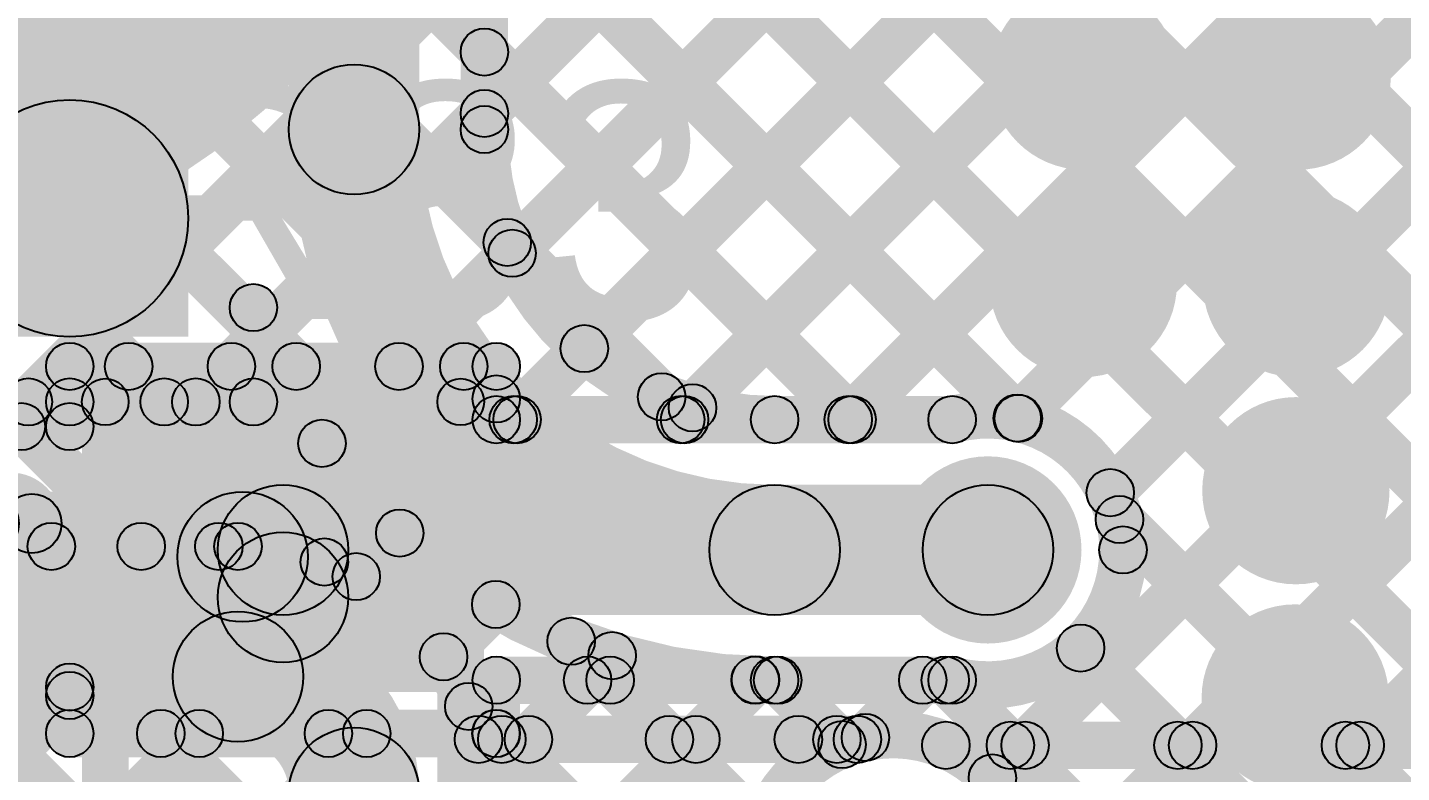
# Model space of a CAD drawing. Header units: millimetres. Extents: x -0.24 to 2.5, y 0 to 2.55.
# Drawn here: x 1.4089 to 1.6408, y 0.6704 to 0.7962 of the extents above; entities that cross this region are included whole.
import ezdxf

# ---------------------------------------------------------------- set-up
doc = ezdxf.new("R2010")
doc.units = ezdxf.units.MM
doc.header["$MEASUREMENT"] = 0
for name, color, linetype in [('BottomLayer', 5, 'Continuous'), ('BottomSolder', 6, 'Continuous'), ('TopLayer', 1, 'Continuous'), ('TopOverlay', 2, 'Continuous'), ('TopPaste', 8, 'Continuous'), ('TopSolder', 216, 'Continuous'), ('ViaHoleLayer', 16, 'Continuous')]:
    doc.layers.add(name, color=color, linetype=linetype)

# ---------------------------------------------------------------- blocks, each defined once
blk = doc.blocks.new('RES_0805_41')
at = {"layer": 'TopLayer'}
for points in [[(-0.06, 0.025), (-0.02, 0.025), (-0.02, -0.025), (-0.06, -0.025)], [(0.02, 0.025), (0.06, 0.025), (0.06, -0.025), (0.02, -0.025)]]:
    blk.add_hatch(color=1, dxfattribs=at).paths.add_polyline_path(points)
at = {"layer": 'TopOverlay'}
h = blk.add_hatch(color=2, dxfattribs=at)
edge = h.paths.add_edge_path()
edge.add_arc((-0.065, 0.03), 0.003937, 0, 360)
h = blk.add_hatch(color=2, dxfattribs=at)
edge = h.paths.add_edge_path()
edge.add_arc((-0.065, 0.03), 0.003937, 0, 360)
for points in [[(-0.065, 0.026063), (-0.065, 0.033937), (0.065, 0.033937), (0.065, 0.026063)], [(-0.068937, 0.03), (-0.061063, 0.03), (-0.061063, -0.03), (-0.068937, -0.03)], [(0.061063, 0.03), (0.068937, 0.03), (0.068937, -0.03), (0.061063, -0.03)], [(-0.065, -0.033937), (-0.065, -0.026063), (0.065, -0.026063), (0.065, -0.033937)]]:
    blk.add_hatch(color=2, dxfattribs=at).paths.add_polyline_path(points)
h = blk.add_hatch(color=2, dxfattribs=at)
edge = h.paths.add_edge_path()
edge.add_arc((0.065, 0.03), 0.003937, 0, 360)
h = blk.add_hatch(color=2, dxfattribs=at)
edge = h.paths.add_edge_path()
edge.add_arc((0.065, 0.03), 0.003937, 0, 360)
h = blk.add_hatch(color=2, dxfattribs=at)
edge = h.paths.add_edge_path()
edge.add_arc((-0.065, -0.03), 0.003937, 0, 360)
h = blk.add_hatch(color=2, dxfattribs=at)
edge = h.paths.add_edge_path()
edge.add_arc((-0.065, -0.03), 0.003937, 0, 360)
h = blk.add_hatch(color=2, dxfattribs=at)
edge = h.paths.add_edge_path()
edge.add_arc((0.065, -0.03), 0.003937, 0, 360)
h = blk.add_hatch(color=2, dxfattribs=at)
edge = h.paths.add_edge_path()
edge.add_arc((0.065, -0.03), 0.003937, 0, 360)
at = {"layer": 'TopPaste'}
for points in [[(-0.06, 0.025), (-0.02, 0.025), (-0.02, -0.025), (-0.06, -0.025)], [(0.02, 0.025), (0.06, 0.025), (0.06, -0.025), (0.02, -0.025)]]:
    blk.add_hatch(color=8, dxfattribs=at).paths.add_polyline_path(points)
at = {"layer": 'TopSolder'}
for points in [[(-0.064, 0.029), (-0.016, 0.029), (-0.016, -0.029), (-0.064, -0.029)], [(0.016, 0.029), (0.064, 0.029), (0.064, -0.029), (0.016, -0.029)]]:
    blk.add_hatch(color=216, dxfattribs=at).paths.add_polyline_path(points)
at = {"layer": 'TopOverlay'}
for centre in [(-0.065, 0.03), (-0.065, 0.03), (0.065, 0.03), (0.065, 0.03), (-0.065, -0.03), (-0.065, -0.03), (0.065, -0.03), (0.065, -0.03)]:
    blk.add_circle(centre, 0.003937, dxfattribs=at)
blk = doc.blocks.new('SOT_23_53')
at = {"layer": 'TopLayer'}
for points in [[(-0.01614, 0.05748), (0.01614, 0.05748), (0.01614, 0.02126), (-0.01614, 0.02126)], [(-0.05354, -0.02126), (-0.02126, -0.02126), (-0.02126, -0.05748), (-0.05354, -0.05748)], [(0.02126, -0.02126), (0.05354, -0.02126), (0.05354, -0.05748), (0.02126, -0.05748)]]:
    blk.add_hatch(color=1, dxfattribs=at).paths.add_polyline_path(points)
at = {"layer": 'TopOverlay'}
h = blk.add_hatch(color=2, dxfattribs=at)
edge = h.paths.add_edge_path()
edge.add_arc((-0.063, 0.034), 0.00394, 0, 360)
h = blk.add_hatch(color=2, dxfattribs=at)
edge = h.paths.add_edge_path()
edge.add_arc((-0.063, 0.034), 0.00394, 0, 360)
for points in [[(-0.024, 0.03794), (-0.024, 0.03006), (-0.063, 0.03006), (-0.063, 0.03794)], [(0.063, 0.03794), (0.063, 0.03006), (0.024, 0.03006), (0.024, 0.03794)], [(-0.06694, 0.034), (-0.05906, 0.034), (-0.05906, -0.03), (-0.06694, -0.03)], [(0.05906, 0.034), (0.06694, 0.034), (0.06694, -0.03), (0.05906, -0.03)], [(0.013, -0.02906), (0.013, -0.03694), (-0.013, -0.03694), (-0.013, -0.02906)]]:
    blk.add_hatch(color=2, dxfattribs=at).paths.add_polyline_path(points)
h = blk.add_hatch(color=2, dxfattribs=at)
edge = h.paths.add_edge_path()
edge.add_arc((-0.024, 0.034), 0.00394, 0, 360)
h = blk.add_hatch(color=2, dxfattribs=at)
edge = h.paths.add_edge_path()
edge.add_arc((0.024, 0.034), 0.00394, 0, 360)
h = blk.add_hatch(color=2, dxfattribs=at)
edge = h.paths.add_edge_path()
edge.add_arc((0.063, 0.034), 0.00394, 0, 360)
h = blk.add_hatch(color=2, dxfattribs=at)
edge = h.paths.add_edge_path()
edge.add_arc((0.063, 0.034), 0.00394, 0, 360)
h = blk.add_hatch(color=2, dxfattribs=at)
edge = h.paths.add_edge_path()
edge.add_arc((-0.063, -0.03), 0.00394, 0, 360)
h = blk.add_hatch(color=2, dxfattribs=at)
edge = h.paths.add_edge_path()
edge.add_arc((0.063, -0.03), 0.00394, 0, 360)
h = blk.add_hatch(color=2, dxfattribs=at)
edge = h.paths.add_edge_path()
edge.add_arc((-0.013, -0.033), 0.00394, 0, 360)
h = blk.add_hatch(color=2, dxfattribs=at)
edge = h.paths.add_edge_path()
edge.add_arc((0.013, -0.033), 0.00394, 0, 360)
h = blk.add_hatch(color=2, dxfattribs=at)
edge = h.paths.add_edge_path()
edge.add_arc((-0.07161, -0.045), 0.005, 0, 360)
h = blk.add_hatch(color=2, dxfattribs=at)
edge = h.paths.add_edge_path()
edge.add_arc((-0.06439, -0.045), 0.005, 0, 360)
at = {"layer": 'TopPaste'}
for points in [[(-0.01614, 0.05748), (0.01614, 0.05748), (0.01614, 0.02126), (-0.01614, 0.02126)], [(-0.05354, -0.02126), (-0.02126, -0.02126), (-0.02126, -0.05748), (-0.05354, -0.05748)], [(0.02126, -0.02126), (0.05354, -0.02126), (0.05354, -0.05748), (0.02126, -0.05748)]]:
    blk.add_hatch(color=8, dxfattribs=at).paths.add_polyline_path(points)
at = {"layer": 'TopSolder'}
for points in [[(-0.02014, 0.06148), (0.02014, 0.06148), (0.02014, 0.01726), (-0.02014, 0.01726)], [(-0.05754, -0.01726), (-0.01726, -0.01726), (-0.01726, -0.06148), (-0.05754, -0.06148)], [(0.01726, -0.01726), (0.05754, -0.01726), (0.05754, -0.06148), (0.01726, -0.06148)]]:
    blk.add_hatch(color=216, dxfattribs=at).paths.add_polyline_path(points)
at = {"layer": 'TopOverlay', "const_width": 0.01}
blk.add_lwpolyline([(-0.06439, -0.045, 1), (-0.07161, -0.045, 1)], format="xyb", close=True, dxfattribs=at)
at = {"layer": 'TopOverlay'}
for centre, radius in [((-0.063, 0.034), 0.00394), ((-0.063, 0.034), 0.00394), ((-0.024, 0.034), 0.00394), ((0.024, 0.034), 0.00394), ((0.063, 0.034), 0.00394), ((0.063, 0.034), 0.00394), ((-0.063, -0.03), 0.00394), ((0.063, -0.03), 0.00394), ((-0.013, -0.033), 0.00394), ((0.013, -0.033), 0.00394), ((-0.07161, -0.045), 0.005), ((-0.06439, -0.045), 0.005)]:
    blk.add_circle(centre, radius, dxfattribs=at)

msp = doc.modelspace()

# ---------------------------------------------------------------- hatches: boundary and pattern name
at = {"layer": 'BottomLayer'}
for points in [[(1.398, 0.744), (1.436, 0.744), (1.436, 2.182), (1.398, 2.182)], [(1.475, 0.779), (1.453, 0.779), (1.453, 1.434), (1.475, 1.434)], [(1.49, 0.779), (1.482, 0.779), (1.482, 1.434), (1.49, 1.434)], [(1.48883, 0.77888), (1.48317, 0.78454), (1.99157, 1.29294), (1.99723, 1.28728)], [(1.49351, 0.75528), (1.48785, 0.76093), (1.99317, 1.26625), (1.99883, 1.2606)], [(1.5057, 0.73918), (1.50004, 0.74484), (1.99317, 1.23797), (1.99883, 1.23231)], [(1.52397, 0.72917), (1.51832, 0.73483), (1.9963, 1.21281), (2.00196, 1.20716)], [(1.55026, 0.72717), (1.5446, 0.73283), (2.00754, 1.19577), (2.01319, 1.19011)], [(1.5788, 0.72743), (1.57315, 0.73309), (2.02504, 1.18499), (2.0307, 1.17933)], [(1.57459, 0.66665), (1.56893, 0.6723), (2.079, 1.18238), (2.08466, 1.17672)], [(1.57906, 0.64284), (1.57341, 0.6485), (2.10729, 1.18238), (2.11294, 1.17672)], [(1.59449, 0.71484), (1.58883, 0.72049), (2.05072, 1.18238), (2.05637, 1.17672)], [(1.22183, 0.25732), (1.21617, 0.26298), (2.12965, 1.17646), (2.13531, 1.1708)], [(1.48317, 0.93067), (1.48883, 0.93633), (2.00683, 0.41833), (2.00117, 0.41267)], [(1.48317, 0.90239), (1.48883, 0.90805), (2.00683, 0.39005), (2.00117, 0.38439)], [(1.48317, 0.8741), (1.48883, 0.87976), (2.00683, 0.36176), (2.00117, 0.3561)], [(1.48317, 0.84582), (1.48883, 0.85148), (2.00683, 0.33348), (2.00117, 0.32782)], [(1.48317, 0.81754), (1.48883, 0.82319), (1.57897, 0.73305), (1.57331, 0.7274)], [(1.48317, 0.78925), (1.48883, 0.79491), (1.55091, 0.73283), (1.54525, 0.72717)], [(0.969, 0.744), (0.969, 0.784), (1.416, 0.784), (1.416, 0.744)], [(1.48703, 0.75711), (1.49269, 0.76276), (1.51876, 0.73669), (1.51311, 0.73103)], [(1.451, 0.733), (1.443, 0.733), (1.443, 0.74892), (1.451, 0.74892)], [(1.38743, 0.70577), (1.38178, 0.71143), (1.40618, 0.73583), (1.41184, 0.73017)], [(1.387, 0.729), (1.387, 0.737), (1.416, 0.737), (1.416, 0.729)], [(1.387, 0.729), (1.387, 0.737), (1.416, 0.737), (1.416, 0.729)], [(1.40083, 0.73017), (1.40649, 0.73583), (1.43089, 0.71143), (1.42523, 0.70577)], [(1.41572, 0.70577), (1.41006, 0.71143), (1.43446, 0.73583), (1.44012, 0.73017)], [(1.416, 0.729), (1.416, 0.737), (1.447, 0.737), (1.447, 0.729)], [(1.42911, 0.73017), (1.43477, 0.73583), (1.46181, 0.70879), (1.45616, 0.70313)], [(1.535, 0.726), (1.535, 0.734), (1.56497, 0.734), (1.56497, 0.726)], [(1.444, 0.70577), (1.43835, 0.71143), (1.45575, 0.72883), (1.46141, 0.72317)], [(1.535, 0.697), (1.535, 0.719), (1.571, 0.719), (1.571, 0.697)], [(1.5904, 0.71031), (1.59605, 0.71597), (2.00683, 0.30519), (2.00117, 0.29954)], [(1.21548, 0.7046), (1.21548, 0.7126), (1.4444, 0.7126), (1.4444, 0.7046)], [(1.46719, 0.70067), (1.46153, 0.70633), (1.46889, 0.71368), (1.47454, 0.70803)], [(1.48192, 0.68712), (1.47627, 0.69278), (1.4851, 0.70162), (1.49076, 0.69596)], [(1.18637, 0.6756), (1.18637, 0.6976), (1.4444, 0.6976), (1.4444, 0.6756)], [(1.49782, 0.68975), (1.50348, 0.6954), (1.52006, 0.67883), (1.5144, 0.67317)], [(1.58383, 0.68859), (1.58949, 0.69425), (2.01444, 0.2693), (2.00878, 0.26364)], [(1.49626, 0.67317), (1.4906, 0.67883), (1.50474, 0.69297), (1.51039, 0.68731)], [(1.535, 0.682), (1.535, 0.69), (1.56497, 0.69), (1.56497, 0.682)], [(1.52454, 0.67317), (1.51888, 0.67883), (1.52894, 0.68888), (1.5346, 0.68323)], [(1.53268, 0.68317), (1.53834, 0.68883), (1.54834, 0.67883), (1.54268, 0.67317)], [(1.55315, 0.6735), (1.54749, 0.67915), (1.55717, 0.68883), (1.56283, 0.68317)], [(1.56097, 0.68317), (1.56662, 0.68883), (2.00823, 0.24723), (2.00257, 0.24157)], [(1.48053, 0.67875), (1.48619, 0.68441), (1.49177, 0.67883), (1.48611, 0.67317)], [(1.48501, 0.672), (1.48501, 0.68), (1.539, 0.68), (1.539, 0.672)], [(1.539, 0.672), (1.539, 0.68), (1.54897, 0.68), (1.54897, 0.672)]]:
    msp.add_hatch(color=5, dxfattribs=at).paths.add_polyline_path(points)
h = msp.add_hatch(color=5, dxfattribs=at)
edge = h.paths.add_edge_path()
edge.add_arc((1.58722, 0.788), 0.01181, 0, 360)
h = msp.add_hatch(color=5, dxfattribs=at)
edge = h.paths.add_edge_path()
edge.add_arc((1.62322, 0.788), 0.01181, 0, 360)
h = msp.add_hatch(color=5, dxfattribs=at)
edge = h.paths.add_edge_path()
edge.add_arc((1.486, 0.79208), 0.004, 0, 360)
h = msp.add_hatch(color=5, dxfattribs=at)
edge = h.paths.add_edge_path()
edge.add_arc((1.464, 0.779), 0.011, 0, 360)
h = msp.add_hatch(color=5, dxfattribs=at)
edge = h.paths.add_edge_path()
edge.add_arc((1.464, 0.779), 0.011, 0, 360)
h = msp.add_hatch(color=5, dxfattribs=at)
edge = h.paths.add_edge_path()
edge.add_arc((1.486, 0.78171), 0.004, 0, 360)
h = msp.add_hatch(color=5, dxfattribs=at)
edge = h.paths.add_edge_path()
edge.add_arc((1.416, 0.764), 0.02, 0, 360)
h = msp.add_hatch(color=5, dxfattribs=at)
edge = h.paths.add_edge_path()
edge.add_arc((1.486, 0.779), 0.004, 0, 360)
h = msp.add_hatch(color=5, dxfattribs=at)
edge = h.paths.add_edge_path()
edge.add_arc((1.486, 0.779), 0.004, 0, 360)
h = msp.add_hatch(color=5, dxfattribs=at)
edge = h.paths.add_edge_path()
edge.add_arc((1.48986, 0.75993), 0.004, 0, 360)
h = msp.add_hatch(color=5, dxfattribs=at)
edge = h.paths.add_edge_path()
edge.add_arc((1.58711, 0.753), 0.01181, 0, 360)
h = msp.add_hatch(color=5, dxfattribs=at)
edge = h.paths.add_edge_path()
edge.add_arc((1.62311, 0.753), 0.01181, 0, 360)
h = msp.add_hatch(color=5, dxfattribs=at)
edge = h.paths.add_edge_path()
edge.add_arc((1.49068, 0.7581), 0.004, 0, 360)
h = msp.add_hatch(color=5, dxfattribs=at)
edge = h.paths.add_edge_path()
edge.add_arc((1.447, 0.74892), 0.004, 0, 360)
h = msp.add_hatch(color=5, dxfattribs=at)
edge = h.paths.add_edge_path()
edge.add_arc((1.447, 0.74892), 0.004, 0, 360)
h = msp.add_hatch(color=5, dxfattribs=at)
edge = h.paths.add_edge_path()
edge.add_arc((1.50287, 0.74201), 0.004, 0, 360)
h = msp.add_hatch(color=5, dxfattribs=at)
edge = h.paths.add_edge_path()
edge.add_arc((1.51593, 0.73386), 0.004, 0, 360)
h = msp.add_hatch(color=5, dxfattribs=at)
edge = h.paths.add_edge_path()
edge.add_arc((1.40901, 0.733), 0.004, 0, 360)
h = msp.add_hatch(color=5, dxfattribs=at)
edge = h.paths.add_edge_path()
edge.add_arc((1.416, 0.733), 0.004, 0, 360)
h = msp.add_hatch(color=5, dxfattribs=at)
edge = h.paths.add_edge_path()
edge.add_arc((1.416, 0.733), 0.004, 0, 360)
h = msp.add_hatch(color=5, dxfattribs=at)
edge = h.paths.add_edge_path()
edge.add_arc((1.416, 0.733), 0.004, 0, 360)
h = msp.add_hatch(color=5, dxfattribs=at)
edge = h.paths.add_edge_path()
edge.add_arc((1.43194, 0.733), 0.004, 0, 360)
h = msp.add_hatch(color=5, dxfattribs=at)
edge = h.paths.add_edge_path()
edge.add_arc((1.43729, 0.733), 0.004, 0, 360)
h = msp.add_hatch(color=5, dxfattribs=at)
edge = h.paths.add_edge_path()
edge.add_arc((1.447, 0.733), 0.004, 0, 360)
h = msp.add_hatch(color=5, dxfattribs=at)
edge = h.paths.add_edge_path()
edge.add_arc((1.447, 0.733), 0.004, 0, 360)
h = msp.add_hatch(color=5, dxfattribs=at)
edge = h.paths.add_edge_path()
edge.add_arc((1.52114, 0.732), 0.004, 0, 360)
h = msp.add_hatch(color=5, dxfattribs=at)
edge = h.paths.add_edge_path()
edge.add_arc((1.535, 0.73), 0.004, 0, 360)
h = msp.add_hatch(color=5, dxfattribs=at)
edge = h.paths.add_edge_path()
edge.add_arc((1.535, 0.73), 0.004, 0, 360)
h = msp.add_hatch(color=5, dxfattribs=at)
edge = h.paths.add_edge_path()
edge.add_arc((1.54743, 0.73), 0.004, 0, 360)
h = msp.add_hatch(color=5, dxfattribs=at)
edge = h.paths.add_edge_path()
edge.add_arc((1.54808, 0.73), 0.004, 0, 360)
h = msp.add_hatch(color=5, dxfattribs=at)
edge = h.paths.add_edge_path()
edge.add_arc((1.56497, 0.73), 0.004, 0, 360)
h = msp.add_hatch(color=5, dxfattribs=at)
edge = h.paths.add_edge_path()
edge.add_arc((1.56497, 0.73), 0.004, 0, 360)
h = msp.add_hatch(color=5, dxfattribs=at)
edge = h.paths.add_edge_path()
edge.add_arc((1.57597, 0.73026), 0.004, 0, 360)
h = msp.add_hatch(color=5, dxfattribs=at)
edge = h.paths.add_edge_path()
edge.add_arc((1.57614, 0.73022), 0.004, 0, 360)
h = msp.add_hatch(color=5, dxfattribs=at)
edge = h.paths.add_edge_path()
edge.add_arc((1.45858, 0.726), 0.004, 0, 360)
h = msp.add_hatch(color=5, dxfattribs=at)
edge = h.paths.add_edge_path()
edge.add_arc((1.623, 0.718), 0.01181, 0, 360)
h = msp.add_hatch(color=5, dxfattribs=at)
edge = h.paths.add_edge_path()
edge.add_arc((1.59166, 0.71767), 0.004, 0, 360)
h = msp.add_hatch(color=5, dxfattribs=at)
edge = h.paths.add_edge_path()
edge.add_arc((1.571, 0.708), 0.01181, 0, 360)
h = msp.add_hatch(color=5, dxfattribs=at)
edge = h.paths.add_edge_path()
edge.add_arc((1.535, 0.708), 0.011, 0, 360)
h = msp.add_hatch(color=5, dxfattribs=at)
edge = h.paths.add_edge_path()
edge.add_arc((1.535, 0.708), 0.011, 0, 360)
h = msp.add_hatch(color=5, dxfattribs=at)
edge = h.paths.add_edge_path()
edge.add_arc((1.571, 0.708), 0.011, 0, 360)
h = msp.add_hatch(color=5, dxfattribs=at)
edge = h.paths.add_edge_path()
edge.add_arc((1.59322, 0.71314), 0.004, 0, 360)
h = msp.add_hatch(color=5, dxfattribs=at)
edge = h.paths.add_edge_path()
edge.add_arc((1.47171, 0.71085), 0.004, 0, 360)
h = msp.add_hatch(color=5, dxfattribs=at)
edge = h.paths.add_edge_path()
edge.add_arc((1.41289, 0.7086), 0.004, 0, 360)
h = msp.add_hatch(color=5, dxfattribs=at)
edge = h.paths.add_edge_path()
edge.add_arc((1.42806, 0.7086), 0.004, 0, 360)
h = msp.add_hatch(color=5, dxfattribs=at)
edge = h.paths.add_edge_path()
edge.add_arc((1.44117, 0.7086), 0.004, 0, 360)
h = msp.add_hatch(color=5, dxfattribs=at)
edge = h.paths.add_edge_path()
edge.add_arc((1.4444, 0.7086), 0.004, 0, 360)
h = msp.add_hatch(color=5, dxfattribs=at)
edge = h.paths.add_edge_path()
edge.add_arc((1.4444, 0.7086), 0.004, 0, 360)
h = msp.add_hatch(color=5, dxfattribs=at)
edge = h.paths.add_edge_path()
edge.add_arc((1.45898, 0.70596), 0.004, 0, 360)
h = msp.add_hatch(color=5, dxfattribs=at)
edge = h.paths.add_edge_path()
edge.add_arc((1.59381, 0.708), 0.004, 0, 360)
h = msp.add_hatch(color=5, dxfattribs=at)
edge = h.paths.add_edge_path()
edge.add_arc((1.59381, 0.708), 0.004, 0, 360)
h = msp.add_hatch(color=5, dxfattribs=at)
edge = h.paths.add_edge_path()
edge.add_arc((1.46436, 0.7035), 0.004, 0, 360)
h = msp.add_hatch(color=5, dxfattribs=at)
edge = h.paths.add_edge_path()
edge.add_arc((1.48793, 0.69879), 0.004, 0, 360)
h = msp.add_hatch(color=5, dxfattribs=at)
edge = h.paths.add_edge_path()
edge.add_arc((1.4444, 0.6866), 0.011, 0, 360)
h = msp.add_hatch(color=5, dxfattribs=at)
edge = h.paths.add_edge_path()
edge.add_arc((1.4444, 0.6866), 0.011, 0, 360)
h = msp.add_hatch(color=5, dxfattribs=at)
edge = h.paths.add_edge_path()
edge.add_arc((1.50065, 0.69258), 0.004, 0, 360)
h = msp.add_hatch(color=5, dxfattribs=at)
edge = h.paths.add_edge_path()
edge.add_arc((1.4791, 0.68995), 0.004, 0, 360)
h = msp.add_hatch(color=5, dxfattribs=at)
edge = h.paths.add_edge_path()
edge.add_arc((1.50757, 0.69014), 0.004, 0, 360)
h = msp.add_hatch(color=5, dxfattribs=at)
edge = h.paths.add_edge_path()
edge.add_arc((1.58666, 0.69142), 0.004, 0, 360)
h = msp.add_hatch(color=5, dxfattribs=at)
edge = h.paths.add_edge_path()
edge.add_arc((1.62289, 0.683), 0.01181, 0, 360)
h = msp.add_hatch(color=5, dxfattribs=at)
edge = h.paths.add_edge_path()
edge.add_arc((1.53177, 0.68606), 0.004, 0, 360)
h = msp.add_hatch(color=5, dxfattribs=at)
edge = h.paths.add_edge_path()
edge.add_arc((1.535, 0.686), 0.004, 0, 360)
h = msp.add_hatch(color=5, dxfattribs=at)
edge = h.paths.add_edge_path()
edge.add_arc((1.535, 0.686), 0.004, 0, 360)
h = msp.add_hatch(color=5, dxfattribs=at)
edge = h.paths.add_edge_path()
edge.add_arc((1.53551, 0.686), 0.004, 0, 360)
h = msp.add_hatch(color=5, dxfattribs=at)
edge = h.paths.add_edge_path()
edge.add_arc((1.56, 0.686), 0.004, 0, 360)
h = msp.add_hatch(color=5, dxfattribs=at)
edge = h.paths.add_edge_path()
edge.add_arc((1.5638, 0.686), 0.004, 0, 360)
h = msp.add_hatch(color=5, dxfattribs=at)
edge = h.paths.add_edge_path()
edge.add_arc((1.56497, 0.686), 0.004, 0, 360)
h = msp.add_hatch(color=5, dxfattribs=at)
edge = h.paths.add_edge_path()
edge.add_arc((1.56497, 0.686), 0.004, 0, 360)
h = msp.add_hatch(color=5, dxfattribs=at)
edge = h.paths.add_edge_path()
edge.add_arc((1.48336, 0.68158), 0.004, 0, 360)
h = msp.add_hatch(color=5, dxfattribs=at)
edge = h.paths.add_edge_path()
edge.add_arc((1.48501, 0.676), 0.004, 0, 360)
h = msp.add_hatch(color=5, dxfattribs=at)
edge = h.paths.add_edge_path()
edge.add_arc((1.48501, 0.676), 0.004, 0, 360)
h = msp.add_hatch(color=5, dxfattribs=at)
edge = h.paths.add_edge_path()
edge.add_arc((1.48894, 0.676), 0.004, 0, 360)
h = msp.add_hatch(color=5, dxfattribs=at)
edge = h.paths.add_edge_path()
edge.add_arc((1.49343, 0.676), 0.004, 0, 360)
h = msp.add_hatch(color=5, dxfattribs=at)
edge = h.paths.add_edge_path()
edge.add_arc((1.51723, 0.676), 0.004, 0, 360)
h = msp.add_hatch(color=5, dxfattribs=at)
edge = h.paths.add_edge_path()
edge.add_arc((1.52171, 0.676), 0.004, 0, 360)
h = msp.add_hatch(color=5, dxfattribs=at)
edge = h.paths.add_edge_path()
edge.add_arc((1.539, 0.676), 0.004, 0, 360)
h = msp.add_hatch(color=5, dxfattribs=at)
edge = h.paths.add_edge_path()
edge.add_arc((1.539, 0.676), 0.004, 0, 360)
h = msp.add_hatch(color=5, dxfattribs=at)
edge = h.paths.add_edge_path()
edge.add_arc((1.54551, 0.676), 0.004, 0, 360)
h = msp.add_hatch(color=5, dxfattribs=at)
edge = h.paths.add_edge_path()
edge.add_arc((1.54897, 0.676), 0.004, 0, 360)
h = msp.add_hatch(color=5, dxfattribs=at)
edge = h.paths.add_edge_path()
edge.add_arc((1.54897, 0.676), 0.004, 0, 360)
h = msp.add_hatch(color=5, dxfattribs=at)
edge = h.paths.add_edge_path()
edge.add_arc((1.55032, 0.67633), 0.004, 0, 360)
h = msp.add_hatch(color=5, dxfattribs=at)
edge = h.paths.add_edge_path()
edge.add_arc((1.464, 0.667), 0.011, 0, 360)
h = msp.add_hatch(color=5, dxfattribs=at)
edge = h.paths.add_edge_path()
edge.add_arc((1.464, 0.667), 0.011, 0, 360)
h = msp.add_hatch(color=5, dxfattribs=at)
edge = h.paths.add_edge_path()
edge.add_arc((1.57176, 0.66948), 0.004, 0, 360)
at = {"layer": 'BottomSolder'}
h = msp.add_hatch(color=6, dxfattribs=at)
edge = h.paths.add_edge_path()
edge.add_arc((1.58722, 0.788), 0.01581, 0, 360)
h = msp.add_hatch(color=6, dxfattribs=at)
edge = h.paths.add_edge_path()
edge.add_arc((1.62322, 0.788), 0.01581, 0, 360)
h = msp.add_hatch(color=6, dxfattribs=at)
edge = h.paths.add_edge_path()
edge.add_arc((1.58711, 0.753), 0.01581, 0, 360)
h = msp.add_hatch(color=6, dxfattribs=at)
edge = h.paths.add_edge_path()
edge.add_arc((1.62311, 0.753), 0.01581, 0, 360)
h = msp.add_hatch(color=6, dxfattribs=at)
edge = h.paths.add_edge_path()
edge.add_arc((1.623, 0.718), 0.01581, 0, 360)
h = msp.add_hatch(color=6, dxfattribs=at)
edge = h.paths.add_edge_path()
edge.add_arc((1.571, 0.708), 0.01581, 0, 360)
h = msp.add_hatch(color=6, dxfattribs=at)
edge = h.paths.add_edge_path()
edge.add_arc((1.62289, 0.683), 0.01581, 0, 360)
at = {"layer": 'TopLayer'}
for points in [[(1.3582, 0.73311), (1.35255, 0.73877), (1.76461, 1.15083), (1.77027, 1.14517)], [(1.38649, 0.73311), (1.38083, 0.73877), (1.79289, 1.15083), (1.79855, 1.14517)], [(1.40766, 0.726), (1.40201, 0.73166), (1.82118, 1.15083), (1.82684, 1.14517)], [(1.44612, 0.73617), (1.44046, 0.74183), (1.84946, 1.15083), (1.85512, 1.14517)], [(1.4744, 0.73617), (1.46875, 0.74183), (1.87775, 1.15083), (1.8834, 1.14517)], [(1.49369, 0.72717), (1.48803, 0.73283), (1.90603, 1.15083), (1.91169, 1.14517)], [(1.52197, 0.72717), (1.51632, 0.73283), (1.93432, 1.15083), (1.93997, 1.14517)], [(1.55026, 0.72717), (1.5446, 0.73283), (1.9626, 1.15083), (1.96826, 1.14517)], [(1.5788, 0.72743), (1.57315, 0.73309), (1.99088, 1.15083), (1.99654, 1.14517)], [(1.58011, 0.67217), (1.57445, 0.67783), (2.04745, 1.15083), (2.05311, 1.14517)], [(1.59449, 0.71484), (1.58883, 0.72049), (2.01917, 1.15083), (2.02483, 1.14517)], [(1.16098, 1.05487), (1.16664, 1.06053), (1.48534, 0.74183), (1.47968, 0.73617)], [(1.27605, 1.05295), (1.2817, 1.0586), (1.66248, 0.67783), (1.65682, 0.67217)], [(1.16098, 1.02659), (1.16664, 1.03224), (1.45706, 0.74183), (1.4514, 0.73617)], [(1.27554, 1.02517), (1.2812, 1.03082), (1.57897, 0.73305), (1.57331, 0.7274)], [(1.38964, 1.0242), (1.3953, 1.02986), (1.69183, 0.73333), (1.68617, 0.72767)], [(1.1473, 1.01199), (1.15296, 1.01764), (1.42877, 0.74183), (1.42311, 0.73617)], [(1.2614, 1.01102), (1.26706, 1.01668), (1.55091, 0.73283), (1.54525, 0.72717)], [(1.3755, 1.01006), (1.38116, 1.01572), (1.69183, 0.70505), (1.68617, 0.69939)], [(1.23897, 1.00517), (1.24462, 1.01083), (1.52262, 0.73283), (1.51697, 0.72717)], [(1.3521, 1.00517), (1.35776, 1.01083), (1.68645, 0.68214), (1.68079, 0.67649)], [(1.60839, 0.67217), (1.60274, 0.67783), (1.68679, 0.76188), (1.69244, 0.75622)], [(1.416, 0.735), (1.416, 0.743), (1.488, 0.743), (1.488, 0.735)], [(1.47968, 0.73617), (1.48534, 0.74183), (1.49083, 0.73634), (1.48517, 0.73068)], [(1.42, 0.72883), (1.412, 0.72883), (1.412, 0.739), (1.42, 0.739)], [(1.492, 0.73), (1.484, 0.73), (1.484, 0.739), (1.492, 0.739)], [(1.39971, 0.73129), (1.40537, 0.73694), (1.41066, 0.73166), (1.405, 0.726)], [(1.48517, 0.73068), (1.49083, 0.73634), (1.49434, 0.73283), (1.48868, 0.72717)], [(1.488, 0.726), (1.488, 0.734), (1.56497, 0.734), (1.56497, 0.726)], [(1.40254, 0.72483), (1.40254, 0.73283), (1.416, 0.73283), (1.416, 0.72483)], [(1.63668, 0.67217), (1.63102, 0.67783), (1.68617, 0.73298), (1.69183, 0.72732)], [(1.3754, 0.69583), (1.3754, 0.71783), (1.44517, 0.71783), (1.44517, 0.69583)], [(1.452, 0.697), (1.452, 0.719), (1.571, 0.719), (1.571, 0.697)], [(1.4374, 0.69905), (1.45295, 0.7146), (1.45978, 0.70778), (1.44422, 0.69222)], [(1.5904, 0.71031), (1.59605, 0.71597), (1.63419, 0.67783), (1.62854, 0.67217)], [(1.58383, 0.68859), (1.58949, 0.69425), (1.60591, 0.67783), (1.60025, 0.67217)], [(1.488, 0.682), (1.488, 0.69), (1.56497, 0.69), (1.56497, 0.682)], [(1.40254, 0.68083), (1.40254, 0.68883), (1.416, 0.68883), (1.416, 0.68083)], [(1.47926, 0.65617), (1.4736, 0.66183), (1.5006, 0.68883), (1.50626, 0.68317)], [(1.49083, 0.63946), (1.48517, 0.64512), (1.52888, 0.68883), (1.53454, 0.68317)], [(1.5044, 0.68317), (1.51006, 0.68883), (1.53587, 0.66301), (1.53021, 0.65736)], [(1.53268, 0.68317), (1.53834, 0.68883), (1.54922, 0.67795), (1.54356, 0.67229)], [(1.55315, 0.6735), (1.54749, 0.67915), (1.55717, 0.68883), (1.56283, 0.68317)], [(1.56097, 0.68317), (1.56662, 0.68883), (1.57762, 0.67783), (1.57197, 0.67217)], [(1.39449, 0.65626), (1.38883, 0.66192), (1.41317, 0.68625), (1.41883, 0.6806)], [(1.42, 0.677), (1.412, 0.677), (1.412, 0.68483), (1.42, 0.68483)], [(1.492, 0.677), (1.484, 0.677), (1.484, 0.686), (1.492, 0.686)], [(1.39955, 0.67489), (1.4052, 0.68054), (1.42383, 0.66192), (1.41818, 0.65626)], [(1.416, 0.673), (1.416, 0.681), (1.488, 0.681), (1.488, 0.673)], [(1.42277, 0.65626), (1.41712, 0.66192), (1.43503, 0.67983), (1.44069, 0.67417)], [(1.42855, 0.67417), (1.4342, 0.67983), (1.4522, 0.66183), (1.44655, 0.65617)], [(1.45097, 0.65617), (1.44532, 0.66183), (1.46332, 0.67983), (1.46897, 0.67417)], [(1.45683, 0.67417), (1.46249, 0.67983), (1.48049, 0.66183), (1.47483, 0.65617)], [(1.48511, 0.67417), (1.49077, 0.67983), (1.79777, 0.37283), (1.79211, 0.36717)], [(1.56391, 0.671), (1.56391, 0.679), (1.6793, 0.679), (1.6793, 0.671)]]:
    msp.add_hatch(color=1, dxfattribs=at).paths.add_polyline_path(points)
h = msp.add_hatch(color=1, dxfattribs=at)
edge = h.paths.add_edge_path()
edge.add_arc((1.58722, 0.788), 0.01181, 0, 360)
h = msp.add_hatch(color=1, dxfattribs=at)
edge = h.paths.add_edge_path()
edge.add_arc((1.62322, 0.788), 0.01181, 0, 360)
h = msp.add_hatch(color=1, dxfattribs=at)
edge = h.paths.add_edge_path()
edge.add_arc((1.58711, 0.753), 0.01181, 0, 360)
h = msp.add_hatch(color=1, dxfattribs=at)
edge = h.paths.add_edge_path()
edge.add_arc((1.62311, 0.753), 0.01181, 0, 360)
h = msp.add_hatch(color=1, dxfattribs=at)
edge = h.paths.add_edge_path()
edge.add_arc((1.416, 0.739), 0.004, 0, 360)
h = msp.add_hatch(color=1, dxfattribs=at)
edge = h.paths.add_edge_path()
edge.add_arc((1.416, 0.739), 0.004, 0, 360)
h = msp.add_hatch(color=1, dxfattribs=at)
edge = h.paths.add_edge_path()
edge.add_arc((1.42594, 0.739), 0.004, 0, 360)
h = msp.add_hatch(color=1, dxfattribs=at)
edge = h.paths.add_edge_path()
edge.add_arc((1.44329, 0.739), 0.004, 0, 360)
h = msp.add_hatch(color=1, dxfattribs=at)
edge = h.paths.add_edge_path()
edge.add_arc((1.45423, 0.739), 0.004, 0, 360)
h = msp.add_hatch(color=1, dxfattribs=at)
edge = h.paths.add_edge_path()
edge.add_arc((1.47158, 0.739), 0.004, 0, 360)
h = msp.add_hatch(color=1, dxfattribs=at)
edge = h.paths.add_edge_path()
edge.add_arc((1.48251, 0.739), 0.004, 0, 360)
h = msp.add_hatch(color=1, dxfattribs=at)
edge = h.paths.add_edge_path()
edge.add_arc((1.48251, 0.739), 0.004, 0, 360)
h = msp.add_hatch(color=1, dxfattribs=at)
edge = h.paths.add_edge_path()
edge.add_arc((1.488, 0.739), 0.004, 0, 360)
h = msp.add_hatch(color=1, dxfattribs=at)
edge = h.paths.add_edge_path()
edge.add_arc((1.488, 0.739), 0.004, 0, 360)
h = msp.add_hatch(color=1, dxfattribs=at)
edge = h.paths.add_edge_path()
edge.add_arc((1.488, 0.73351), 0.004, 0, 360)
h = msp.add_hatch(color=1, dxfattribs=at)
edge = h.paths.add_edge_path()
edge.add_arc((1.488, 0.73351), 0.004, 0, 360)
h = msp.add_hatch(color=1, dxfattribs=at)
edge = h.paths.add_edge_path()
edge.add_arc((1.488, 0.73), 0.004, 0, 360)
h = msp.add_hatch(color=1, dxfattribs=at)
edge = h.paths.add_edge_path()
edge.add_arc((1.488, 0.73), 0.004, 0, 360)
h = msp.add_hatch(color=1, dxfattribs=at)
edge = h.paths.add_edge_path()
edge.add_arc((1.49086, 0.73), 0.004, 0, 360)
h = msp.add_hatch(color=1, dxfattribs=at)
edge = h.paths.add_edge_path()
edge.add_arc((1.49151, 0.73), 0.004, 0, 360)
h = msp.add_hatch(color=1, dxfattribs=at)
edge = h.paths.add_edge_path()
edge.add_arc((1.51914, 0.73), 0.004, 0, 360)
h = msp.add_hatch(color=1, dxfattribs=at)
edge = h.paths.add_edge_path()
edge.add_arc((1.5198, 0.73), 0.004, 0, 360)
h = msp.add_hatch(color=1, dxfattribs=at)
edge = h.paths.add_edge_path()
edge.add_arc((1.54743, 0.73), 0.004, 0, 360)
h = msp.add_hatch(color=1, dxfattribs=at)
edge = h.paths.add_edge_path()
edge.add_arc((1.54808, 0.73), 0.004, 0, 360)
h = msp.add_hatch(color=1, dxfattribs=at)
edge = h.paths.add_edge_path()
edge.add_arc((1.56497, 0.73), 0.004, 0, 360)
h = msp.add_hatch(color=1, dxfattribs=at)
edge = h.paths.add_edge_path()
edge.add_arc((1.56497, 0.73), 0.004, 0, 360)
h = msp.add_hatch(color=1, dxfattribs=at)
edge = h.paths.add_edge_path()
edge.add_arc((1.57597, 0.73026), 0.004, 0, 360)
h = msp.add_hatch(color=1, dxfattribs=at)
edge = h.paths.add_edge_path()
edge.add_arc((1.57614, 0.73022), 0.004, 0, 360)
h = msp.add_hatch(color=1, dxfattribs=at)
edge = h.paths.add_edge_path()
edge.add_arc((1.40783, 0.72883), 0.004, 0, 360)
h = msp.add_hatch(color=1, dxfattribs=at)
edge = h.paths.add_edge_path()
edge.add_arc((1.416, 0.72883), 0.004, 0, 360)
h = msp.add_hatch(color=1, dxfattribs=at)
edge = h.paths.add_edge_path()
edge.add_arc((1.416, 0.72883), 0.004, 0, 360)
h = msp.add_hatch(color=1, dxfattribs=at)
edge = h.paths.add_edge_path()
edge.add_arc((1.623, 0.718), 0.01181, 0, 360)
h = msp.add_hatch(color=1, dxfattribs=at)
edge = h.paths.add_edge_path()
edge.add_arc((1.59166, 0.71767), 0.004, 0, 360)
h = msp.add_hatch(color=1, dxfattribs=at)
edge = h.paths.add_edge_path()
edge.add_arc((1.571, 0.708), 0.01181, 0, 360)
h = msp.add_hatch(color=1, dxfattribs=at)
edge = h.paths.add_edge_path()
edge.add_arc((1.44517, 0.70683), 0.011, 0, 360)
h = msp.add_hatch(color=1, dxfattribs=at)
edge = h.paths.add_edge_path()
edge.add_arc((1.44517, 0.70683), 0.011, 0, 360)
h = msp.add_hatch(color=1, dxfattribs=at)
edge = h.paths.add_edge_path()
edge.add_arc((1.452, 0.708), 0.011, 0, 360)
h = msp.add_hatch(color=1, dxfattribs=at)
edge = h.paths.add_edge_path()
edge.add_arc((1.571, 0.708), 0.011, 0, 360)
h = msp.add_hatch(color=1, dxfattribs=at)
edge = h.paths.add_edge_path()
edge.add_arc((1.59322, 0.71314), 0.004, 0, 360)
h = msp.add_hatch(color=1, dxfattribs=at)
edge = h.paths.add_edge_path()
edge.add_arc((1.452, 0.7), 0.011, 0, 360)
h = msp.add_hatch(color=1, dxfattribs=at)
edge = h.paths.add_edge_path()
edge.add_arc((1.59381, 0.708), 0.004, 0, 360)
h = msp.add_hatch(color=1, dxfattribs=at)
edge = h.paths.add_edge_path()
edge.add_arc((1.59381, 0.708), 0.004, 0, 360)
h = msp.add_hatch(color=1, dxfattribs=at)
edge = h.paths.add_edge_path()
edge.add_arc((1.58666, 0.69142), 0.004, 0, 360)
h = msp.add_hatch(color=1, dxfattribs=at)
edge = h.paths.add_edge_path()
edge.add_arc((1.62289, 0.683), 0.01181, 0, 360)
h = msp.add_hatch(color=1, dxfattribs=at)
edge = h.paths.add_edge_path()
edge.add_arc((1.488, 0.686), 0.004, 0, 360)
h = msp.add_hatch(color=1, dxfattribs=at)
edge = h.paths.add_edge_path()
edge.add_arc((1.488, 0.686), 0.004, 0, 360)
h = msp.add_hatch(color=1, dxfattribs=at)
edge = h.paths.add_edge_path()
edge.add_arc((1.50343, 0.686), 0.004, 0, 360)
h = msp.add_hatch(color=1, dxfattribs=at)
edge = h.paths.add_edge_path()
edge.add_arc((1.50723, 0.686), 0.004, 0, 360)
h = msp.add_hatch(color=1, dxfattribs=at)
edge = h.paths.add_edge_path()
edge.add_arc((1.53171, 0.686), 0.004, 0, 360)
h = msp.add_hatch(color=1, dxfattribs=at)
edge = h.paths.add_edge_path()
edge.add_arc((1.53551, 0.686), 0.004, 0, 360)
h = msp.add_hatch(color=1, dxfattribs=at)
edge = h.paths.add_edge_path()
edge.add_arc((1.56, 0.686), 0.004, 0, 360)
h = msp.add_hatch(color=1, dxfattribs=at)
edge = h.paths.add_edge_path()
edge.add_arc((1.5638, 0.686), 0.004, 0, 360)
h = msp.add_hatch(color=1, dxfattribs=at)
edge = h.paths.add_edge_path()
edge.add_arc((1.56497, 0.686), 0.004, 0, 360)
h = msp.add_hatch(color=1, dxfattribs=at)
edge = h.paths.add_edge_path()
edge.add_arc((1.56497, 0.686), 0.004, 0, 360)
h = msp.add_hatch(color=1, dxfattribs=at)
edge = h.paths.add_edge_path()
edge.add_arc((1.416, 0.68483), 0.004, 0, 360)
h = msp.add_hatch(color=1, dxfattribs=at)
edge = h.paths.add_edge_path()
edge.add_arc((1.416, 0.68483), 0.004, 0, 360)
h = msp.add_hatch(color=1, dxfattribs=at)
edge = h.paths.add_edge_path()
edge.add_arc((1.416, 0.68342), 0.004, 0, 360)
h = msp.add_hatch(color=1, dxfattribs=at)
edge = h.paths.add_edge_path()
edge.add_arc((1.416, 0.677), 0.004, 0, 360)
h = msp.add_hatch(color=1, dxfattribs=at)
edge = h.paths.add_edge_path()
edge.add_arc((1.416, 0.677), 0.004, 0, 360)
h = msp.add_hatch(color=1, dxfattribs=at)
edge = h.paths.add_edge_path()
edge.add_arc((1.43137, 0.677), 0.004, 0, 360)
h = msp.add_hatch(color=1, dxfattribs=at)
edge = h.paths.add_edge_path()
edge.add_arc((1.43786, 0.677), 0.004, 0, 360)
h = msp.add_hatch(color=1, dxfattribs=at)
edge = h.paths.add_edge_path()
edge.add_arc((1.45966, 0.677), 0.004, 0, 360)
h = msp.add_hatch(color=1, dxfattribs=at)
edge = h.paths.add_edge_path()
edge.add_arc((1.46614, 0.677), 0.004, 0, 360)
h = msp.add_hatch(color=1, dxfattribs=at)
edge = h.paths.add_edge_path()
edge.add_arc((1.48794, 0.677), 0.004, 0, 360)
h = msp.add_hatch(color=1, dxfattribs=at)
edge = h.paths.add_edge_path()
edge.add_arc((1.488, 0.677), 0.004, 0, 360)
h = msp.add_hatch(color=1, dxfattribs=at)
edge = h.paths.add_edge_path()
edge.add_arc((1.488, 0.677), 0.004, 0, 360)
h = msp.add_hatch(color=1, dxfattribs=at)
edge = h.paths.add_edge_path()
edge.add_arc((1.55032, 0.67633), 0.004, 0, 360)
h = msp.add_hatch(color=1, dxfattribs=at)
edge = h.paths.add_edge_path()
edge.add_arc((1.54639, 0.67512), 0.004, 0, 360)
h = msp.add_hatch(color=1, dxfattribs=at)
edge = h.paths.add_edge_path()
edge.add_arc((1.56391, 0.675), 0.004, 0, 360)
h = msp.add_hatch(color=1, dxfattribs=at)
edge = h.paths.add_edge_path()
edge.add_arc((1.56391, 0.675), 0.004, 0, 360)
h = msp.add_hatch(color=1, dxfattribs=at)
edge = h.paths.add_edge_path()
edge.add_arc((1.5748, 0.675), 0.004, 0, 360)
h = msp.add_hatch(color=1, dxfattribs=at)
edge = h.paths.add_edge_path()
edge.add_arc((1.57728, 0.675), 0.004, 0, 360)
h = msp.add_hatch(color=1, dxfattribs=at)
edge = h.paths.add_edge_path()
edge.add_arc((1.60308, 0.675), 0.004, 0, 360)
h = msp.add_hatch(color=1, dxfattribs=at)
edge = h.paths.add_edge_path()
edge.add_arc((1.60557, 0.675), 0.004, 0, 360)
h = msp.add_hatch(color=1, dxfattribs=at)
edge = h.paths.add_edge_path()
edge.add_arc((1.63136, 0.675), 0.004, 0, 360)
h = msp.add_hatch(color=1, dxfattribs=at)
edge = h.paths.add_edge_path()
edge.add_arc((1.63385, 0.675), 0.004, 0, 360)
at = {"layer": 'TopSolder'}
h = msp.add_hatch(color=216, dxfattribs=at)
edge = h.paths.add_edge_path()
edge.add_arc((1.58722, 0.788), 0.01581, 0, 360)
h = msp.add_hatch(color=216, dxfattribs=at)
edge = h.paths.add_edge_path()
edge.add_arc((1.62322, 0.788), 0.01581, 0, 360)
h = msp.add_hatch(color=216, dxfattribs=at)
edge = h.paths.add_edge_path()
edge.add_arc((1.58711, 0.753), 0.01581, 0, 360)
h = msp.add_hatch(color=216, dxfattribs=at)
edge = h.paths.add_edge_path()
edge.add_arc((1.62311, 0.753), 0.01581, 0, 360)
h = msp.add_hatch(color=216, dxfattribs=at)
edge = h.paths.add_edge_path()
edge.add_arc((1.623, 0.718), 0.01581, 0, 360)
h = msp.add_hatch(color=216, dxfattribs=at)
edge = h.paths.add_edge_path()
edge.add_arc((1.571, 0.708), 0.01581, 0, 360)
h = msp.add_hatch(color=216, dxfattribs=at)
edge = h.paths.add_edge_path()
edge.add_arc((1.62289, 0.683), 0.01581, 0, 360)
at = {"layer": 'ViaHoleLayer'}
h = msp.add_hatch(color=16, dxfattribs=at)
edge = h.paths.add_edge_path()
edge.add_arc((1.58722, 0.788), 0.00787, 0, 360)
h = msp.add_hatch(color=16, dxfattribs=at)
edge = h.paths.add_edge_path()
edge.add_arc((1.62322, 0.788), 0.00787, 0, 360)
h = msp.add_hatch(color=16, dxfattribs=at)
edge = h.paths.add_edge_path()
edge.add_arc((1.58711, 0.753), 0.00787, 0, 360)
h = msp.add_hatch(color=16, dxfattribs=at)
edge = h.paths.add_edge_path()
edge.add_arc((1.62311, 0.753), 0.00787, 0, 360)
h = msp.add_hatch(color=16, dxfattribs=at)
edge = h.paths.add_edge_path()
edge.add_arc((1.623, 0.718), 0.00787, 0, 360)
h = msp.add_hatch(color=16, dxfattribs=at)
edge = h.paths.add_edge_path()
edge.add_arc((1.571, 0.708), 0.00787, 0, 360)
h = msp.add_hatch(color=16, dxfattribs=at)
edge = h.paths.add_edge_path()
edge.add_arc((1.62289, 0.683), 0.00787, 0, 360)

# ---------------------------------------------------------------- linework, layer by layer
at = {"layer": 'BottomLayer'}
for points, const_width in [([(1.535, 0.708, -0.414214), (1.464, 0.779)], 0.022), ([(1.535, 0.73, -0.414214), (1.486, 0.779)], 0.008), ([(1.535, 0.686, -0.320712), (1.447, 0.74892)], 0.008), ([(1.56497, 0.73, -0.494904), (1.59381, 0.708)], 0.008), ([(1.4444, 0.7086, -0.35169), (1.48501, 0.676)], 0.008), ([(1.59381, 0.708, -0.494904), (1.56497, 0.686)], 0.008), ([(1.4444, 0.6866, -0.414214), (1.464, 0.667)], 0.022), ([(1.54897, 0.676, -0.494904), (1.57781, 0.654)], 0.008), ([(1.477, 0.654, -0.414214), (1.464, 0.667)], 0.022)]:
    msp.add_lwpolyline(points, format="xyb", dxfattribs=dict(at, const_width=const_width))
for centre, radius in [((1.486, 0.79208), 0.004), ((1.464, 0.779), 0.011), ((1.464, 0.779), 0.011), ((1.486, 0.78171), 0.004), ((1.416, 0.764), 0.02), ((1.486, 0.779), 0.004), ((1.486, 0.779), 0.004), ((1.48986, 0.75993), 0.004), ((1.49068, 0.7581), 0.004), ((1.447, 0.74892), 0.004), ((1.447, 0.74892), 0.004), ((1.50287, 0.74201), 0.004), ((1.51593, 0.73386), 0.004), ((1.40901, 0.733), 0.004), ((1.416, 0.733), 0.004), ((1.416, 0.733), 0.004), ((1.416, 0.733), 0.004), ((1.43194, 0.733), 0.004), ((1.43729, 0.733), 0.004), ((1.447, 0.733), 0.004), ((1.447, 0.733), 0.004), ((1.52114, 0.732), 0.004), ((1.535, 0.73), 0.004), ((1.535, 0.73), 0.004), ((1.54743, 0.73), 0.004), ((1.54808, 0.73), 0.004), ((1.56497, 0.73), 0.004), ((1.56497, 0.73), 0.004), ((1.57597, 0.73026), 0.004), ((1.57614, 0.73022), 0.004), ((1.45858, 0.726), 0.004), ((1.59166, 0.71767), 0.004), ((1.535, 0.708), 0.011), ((1.535, 0.708), 0.011), ((1.571, 0.708), 0.011), ((1.59322, 0.71314), 0.004), ((1.47171, 0.71085), 0.004), ((1.41289, 0.7086), 0.004), ((1.42806, 0.7086), 0.004), ((1.44117, 0.7086), 0.004), ((1.4444, 0.7086), 0.004), ((1.4444, 0.7086), 0.004), ((1.45898, 0.70596), 0.004), ((1.59381, 0.708), 0.004), ((1.59381, 0.708), 0.004), ((1.46436, 0.7035), 0.004), ((1.48793, 0.69879), 0.004), ((1.4444, 0.6866), 0.011), ((1.4444, 0.6866), 0.011), ((1.50065, 0.69258), 0.004), ((1.4791, 0.68995), 0.004), ((1.50757, 0.69014), 0.004), ((1.58666, 0.69142), 0.004), ((1.53177, 0.68606), 0.004), ((1.535, 0.686), 0.004), ((1.535, 0.686), 0.004), ((1.53551, 0.686), 0.004), ((1.56, 0.686), 0.004), ((1.5638, 0.686), 0.004), ((1.56497, 0.686), 0.004), ((1.56497, 0.686), 0.004), ((1.48336, 0.68158), 0.004), ((1.48501, 0.676), 0.004), ((1.48501, 0.676), 0.004), ((1.48894, 0.676), 0.004), ((1.49343, 0.676), 0.004), ((1.51723, 0.676), 0.004), ((1.52171, 0.676), 0.004), ((1.539, 0.676), 0.004), ((1.539, 0.676), 0.004), ((1.54551, 0.676), 0.004), ((1.54897, 0.676), 0.004), ((1.54897, 0.676), 0.004), ((1.55032, 0.67633), 0.004), ((1.464, 0.667), 0.011), ((1.464, 0.667), 0.011), ((1.57176, 0.66948), 0.004)]:
    msp.add_circle(centre, radius, dxfattribs=at)
at = {"layer": 'TopLayer'}
for points, const_width in [([(1.468, 0.87099, -0.414214), (1.368, 0.77099)], 0.04), ([(1.56497, 0.73, -0.494904), (1.59381, 0.708)], 0.008), ([(1.59381, 0.708, -0.494904), (1.56497, 0.686)], 0.008), ([(1.56391, 0.633, -1.5104), (1.56391, 0.675)], 0.008)]:
    msp.add_lwpolyline(points, format="xyb", dxfattribs=dict(at, const_width=const_width))
for centre, radius in [((1.416, 0.739), 0.004), ((1.416, 0.739), 0.004), ((1.42594, 0.739), 0.004), ((1.44329, 0.739), 0.004), ((1.45423, 0.739), 0.004), ((1.47158, 0.739), 0.004), ((1.48251, 0.739), 0.004), ((1.48251, 0.739), 0.004), ((1.488, 0.739), 0.004), ((1.488, 0.739), 0.004), ((1.488, 0.73351), 0.004), ((1.488, 0.73351), 0.004), ((1.488, 0.73), 0.004), ((1.488, 0.73), 0.004), ((1.49086, 0.73), 0.004), ((1.49151, 0.73), 0.004), ((1.51914, 0.73), 0.004), ((1.5198, 0.73), 0.004), ((1.54743, 0.73), 0.004), ((1.54808, 0.73), 0.004), ((1.56497, 0.73), 0.004), ((1.56497, 0.73), 0.004), ((1.57597, 0.73026), 0.004), ((1.57614, 0.73022), 0.004), ((1.40783, 0.72883), 0.004), ((1.416, 0.72883), 0.004), ((1.416, 0.72883), 0.004), ((1.59166, 0.71767), 0.004), ((1.44517, 0.70683), 0.011), ((1.44517, 0.70683), 0.011), ((1.452, 0.708), 0.011), ((1.571, 0.708), 0.011), ((1.59322, 0.71314), 0.004), ((1.452, 0.7), 0.011), ((1.59381, 0.708), 0.004), ((1.59381, 0.708), 0.004), ((1.58666, 0.69142), 0.004), ((1.488, 0.686), 0.004), ((1.488, 0.686), 0.004), ((1.50343, 0.686), 0.004), ((1.50723, 0.686), 0.004), ((1.53171, 0.686), 0.004), ((1.53551, 0.686), 0.004), ((1.56, 0.686), 0.004), ((1.5638, 0.686), 0.004), ((1.56497, 0.686), 0.004), ((1.56497, 0.686), 0.004), ((1.416, 0.68483), 0.004), ((1.416, 0.68483), 0.004), ((1.416, 0.68342), 0.004), ((1.416, 0.677), 0.004), ((1.416, 0.677), 0.004), ((1.43137, 0.677), 0.004), ((1.43786, 0.677), 0.004), ((1.45966, 0.677), 0.004), ((1.46614, 0.677), 0.004), ((1.48794, 0.677), 0.004), ((1.488, 0.677), 0.004), ((1.488, 0.677), 0.004), ((1.55032, 0.67633), 0.004), ((1.54639, 0.67512), 0.004), ((1.56391, 0.675), 0.004), ((1.56391, 0.675), 0.004), ((1.5748, 0.675), 0.004), ((1.57728, 0.675), 0.004), ((1.60308, 0.675), 0.004), ((1.60557, 0.675), 0.004), ((1.63136, 0.675), 0.004), ((1.63385, 0.675), 0.004)]:
    msp.add_circle(centre, radius, dxfattribs=at)

# ---------------------------------------------------------------- block references
for name, p, rotation in [('RES_0805_41', (1.452, 0.668), 90), ('SOT_23_53', (1.338, 0.66746), 180)]:
    msp.add_blockref(name, p, dxfattribs=dict(rotation=rotation))

# ---------------------------------------------------------------- texts
at = {"layer": 'TopOverlay'}
msp.add_text('R83', height=0.04, dxfattribs=at).set_placement((1.426, 0.747))

doc.saveas('drawing.dxf')
